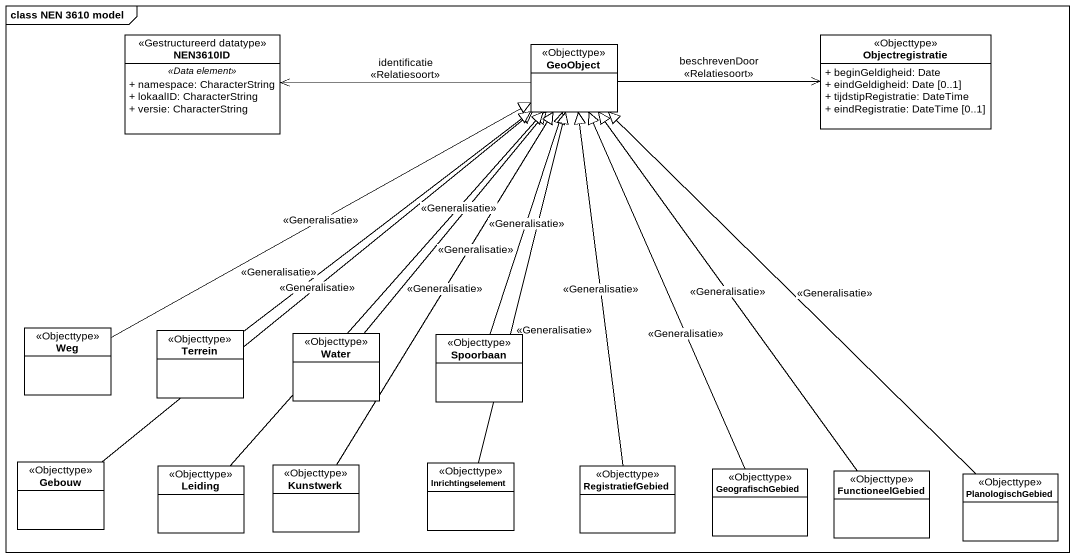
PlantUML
@startuml
mainframe class NEN 3610 model
hide circle
hide empty members
skinparam classAttributeIconSize 0
class NEN3610ID <<Gestructureerd datatype>> {
  .. <<Data element>> ..
  + namespace: CharacterString
  + lokaalID: CharacterString
  + versie: CharacterString
}
class GeoObject <<Objecttype>>
class Objectregistratie <<Objecttype>> {
  + beginGeldigheid: Date
  + eindGeldigheid: Date [0..1]
  + tijdstipRegistratie: DateTime
  + eindRegistratie: DateTime [0..1]
}
class Weg <<Objecttype>>
class Terrein <<Objecttype>>
class Water <<Objecttype>>
class Spoorbaan <<Objecttype>>
class Gebouw <<Objecttype>>
class Leiding <<Objecttype>>
class Kunstwerk <<Objecttype>>
class Inrichtingselement <<Objecttype>>
class RegistratiefGebied <<Objecttype>>
class GeografischGebied <<Objecttype>>
class FunctioneelGebied <<Objecttype>>
class PlanologischGebied <<Objecttype>>
GeoObject -left-> NEN3610ID : identificatie\n<<Relatiesoort>>
GeoObject -right-> Objectregistratie : beschrevenDoor\n<<Relatiesoort>>
Weg -right-|> GeoObject : <<Generalisatie>>
Terrein -up-|> GeoObject : <<Generalisatie>>
Water -up-|> GeoObject : <<Generalisatie>>
Spoorbaan -up-|> GeoObject : <<Generalisatie>>
Gebouw -up-|> GeoObject : <<Generalisatie>>
Leiding -up-|> GeoObject : <<Generalisatie>>
Kunstwerk -up-|> GeoObject : <<Generalisatie>>
Inrichtingselement -up-|> GeoObject : <<Generalisatie>>
RegistratiefGebied -up-|> GeoObject : <<Generalisatie>>
GeografischGebied -up-|> GeoObject : <<Generalisatie>>
FunctioneelGebied -up-|> GeoObject : <<Generalisatie>>
PlanologischGebied -up-|> GeoObject : <<Generalisatie>>
@enduml
